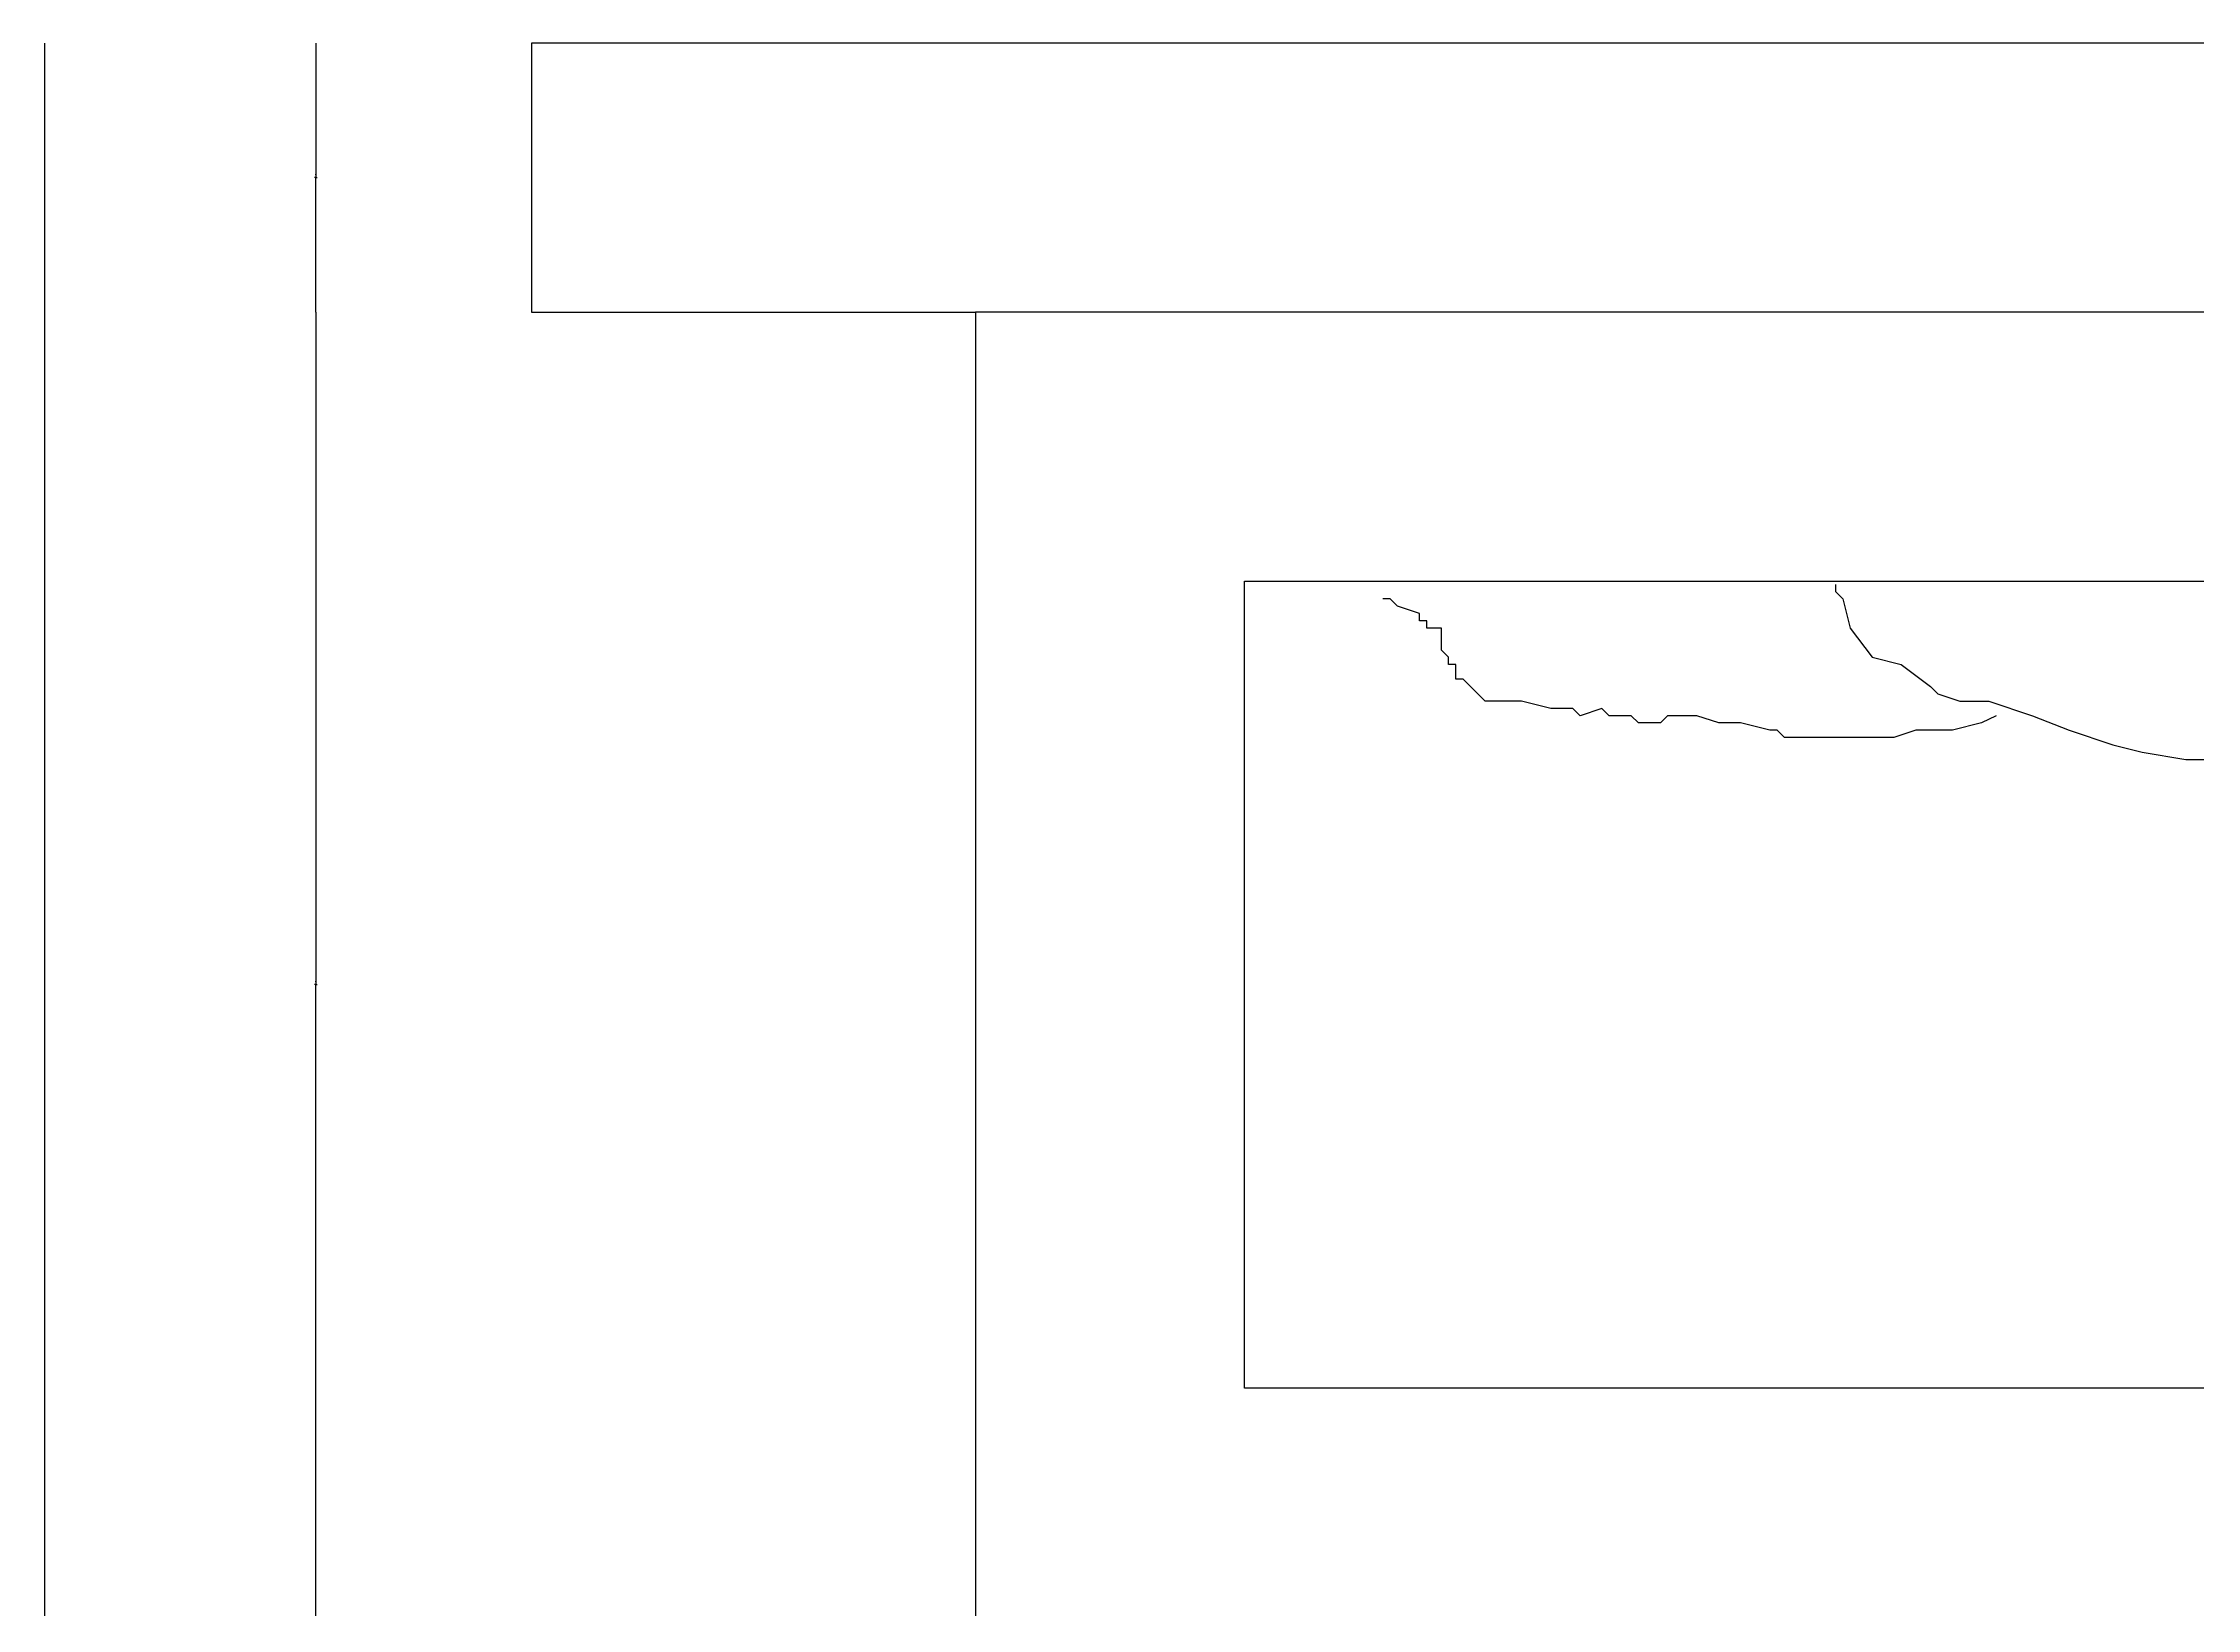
# Model space of a CAD drawing. Header units: metres. Extents: x 223 to 5375, y 130 to 7012.
# Drawn here: x 223 to 1023, y 6111 to 6693 of the extents above; entities that cross this region are included whole.
import ezdxf

# ---------------------------------------------------------------- set-up
doc = ezdxf.new("R2010")
doc.units = ezdxf.units.M
for name, color, linetype in [('4', 4, 'Continuous'), ('7', 7, 'Continuous'), ('BH', 3, 'Continuous'), ('DIM', 3, 'Continuous')]:
    doc.layers.add(name, color=color, linetype=linetype)
doc.dimstyles.get("Standard").update_dxf_attribs({"dimtxt": 2.5, "dimasz": 2.5, "dimexe": 1.25, "dimexo": 0.625, "dimtad": 1, "dimcen": 2.5, "dimazin": 3, "dimtfac": 1, "dimtmove": 0, "dimatfit": 3})

# ---------------------------------------------------------------- blocks, each defined once
blk = doc.blocks.new('*D6')
for p, q in [((223.31, 6693.3), (223.31, 4640.8)), ((223.06, 4640.8), (222.81, 4640.8)), ((223.31, 2588.3), (223.31, 4640.8)), ((223.31, 4640.8), (223.31, 4640.8)), ((223.56, 4640.8), (223.81, 4640.8))]:
    blk.add_line(p, q)
at = {"layer": 'Defpoints'}
for p in [(223.31, 6693.3), (223.31, 4640.8), (223.31, 2588.3)]:
    blk.add_point(p, dxfattribs=at)
at = {"layer": 'DIM', "insert": (223.31, 4641.925), "char_height": 1, "attachment_point": 5}
blk.add_mtext('0', dxfattribs=at)
blk = doc.blocks.new('*D25')
for p, q in [((324.22, 6593.3), (324.22, 6343.3)), ((323.97, 6343.3), (323.72, 6343.3)), ((324.22, 6093.3), (324.22, 6343.3)), ((324.22, 6343.3), (324.22, 6343.3)), ((324.47, 6343.3), (324.72, 6343.3))]:
    blk.add_line(p, q)
at = {"layer": 'Defpoints'}
for p in [(324.22, 6593.3), (324.22, 6343.3), (324.22, 6093.3)]:
    blk.add_point(p, dxfattribs=at)
at = {"layer": 'DIM', "insert": (324.22, 6344.425), "char_height": 1, "attachment_point": 5}
blk.add_mtext('0', dxfattribs=at)
blk = doc.blocks.new('*D27')
for p, q in [((324.22, 6693.3), (324.22, 6643.3)), ((323.97, 6643.3), (323.72, 6643.3)), ((324.22, 6593.3), (324.22, 6643.3)), ((324.22, 6643.3), (324.22, 6643.3)), ((324.47, 6643.3), (324.72, 6643.3))]:
    blk.add_line(p, q)
at = {"layer": 'Defpoints'}
for p in [(324.22, 6693.3), (324.22, 6643.3), (324.22, 6593.3)]:
    blk.add_point(p, dxfattribs=at)
at = {"layer": 'DIM', "insert": (324.22, 6644.425), "char_height": 1, "attachment_point": 5}
blk.add_mtext('0', dxfattribs=at)

msp = doc.modelspace()

# ---------------------------------------------------------------- linework, layer by layer
at = {"layer": '4'}
msp.add_lwpolyline([(3099.42, 3398.3), (3099.42, 5988.3, 0.23), (3139.42, 6028.3), (3199.42, 6028.3), (3199.42, 6078.3), (3214.42, 6078.3), (3214.42, 6093.3), (3099.42, 6093.3), (3099.42, 6593.3), (3264.42, 6593.3), (3264.42, 6693.3), (404.42, 6693.3), (404.42, 6593.3), (569.42, 6593.3), (569.42, 6093.3), (454.42, 6093.3), (454.42, 6078.3), (469.42, 6078.3), (469.42, 6028.3), (529.42, 6028.3), (569.42, 5988.3), (569.42, 3398.3)], format="xyb", dxfattribs=at)
msp.add_lwpolyline([(669.42, 6493.3), (2999.42, 6493.3), (2999.42, 6193.3), (669.42, 6193.3)], close=True, dxfattribs=at)
at = {"layer": '7'}
msp.add_line((3099.42, 6593.3), (569.42, 6593.3), dxfattribs=at)
at = {"layer": 'BH'}
for p, q in [((723.58, 6486.65), (720.87, 6486.65)), ((726.3, 6483.94), (723.58, 6486.65)), ((889.12, 6492.08), (889.12, 6489.36)), ((889.12, 6489.36), (891.84, 6486.65)), ((891.84, 6486.65), (894.55, 6475.8)), ((734.44, 6481.23), (726.3, 6483.94)), ((734.44, 6478.52), (734.44, 6481.23)), ((737.15, 6478.52), (734.44, 6478.52)), ((737.15, 6475.8), (737.15, 6478.52)), ((742.58, 6475.8), (737.15, 6475.8)), ((742.58, 6467.67), (742.58, 6475.8)), ((894.55, 6475.8), (902.69, 6464.96)), ((745.29, 6464.96), (742.58, 6467.67)), ((745.29, 6462.24), (745.29, 6464.96)), ((748.01, 6462.24), (745.29, 6462.24)), ((748.01, 6456.82), (748.01, 6462.24)), ((902.69, 6464.96), (913.55, 6462.24)), ((913.55, 6462.24), (924.4, 6454.11)), ((750.72, 6456.82), (748.01, 6456.82)), ((753.43, 6454.11), (750.72, 6456.82)), ((756.15, 6451.39), (753.43, 6454.11)), ((924.4, 6454.11), (927.11, 6451.39)), ((758.86, 6448.68), (756.15, 6451.39)), ((772.43, 6448.68), (758.86, 6448.68)), ((783.28, 6445.97), (772.43, 6448.68)), ((791.43, 6445.97), (783.28, 6445.97)), ((794.14, 6443.26), (791.43, 6445.97)), ((802.28, 6445.97), (794.14, 6443.26)), ((804.99, 6443.26), (802.28, 6445.97)), ((927.11, 6451.39), (935.26, 6448.68)), ((935.26, 6448.68), (946.11, 6448.68)), ((946.11, 6448.68), (962.39, 6443.26)), ((813.14, 6443.26), (804.99, 6443.26)), ((815.85, 6440.55), (813.14, 6443.26)), ((823.99, 6440.55), (815.85, 6440.55)), ((826.7, 6443.26), (823.99, 6440.55)), ((837.56, 6443.26), (826.7, 6443.26)), ((845.7, 6440.55), (837.56, 6443.26)), ((853.84, 6440.55), (845.7, 6440.55)), ((864.7, 6437.83), (853.84, 6440.55)), ((867.41, 6437.83), (864.7, 6437.83)), ((870.13, 6435.12), (867.41, 6437.83)), ((918.97, 6437.83), (910.83, 6435.12)), ((932.54, 6437.83), (918.97, 6437.83)), ((943.4, 6440.55), (932.54, 6437.83)), ((948.82, 6443.26), (943.4, 6440.55)), ((962.39, 6443.26), (975.96, 6437.83)), ((975.96, 6437.83), (992.24, 6432.41)), ((910.83, 6435.12), (870.13, 6435.12)), ((992.24, 6432.41), (1003.1, 6429.7)), ((1003.1, 6429.7), (1019.38, 6426.99)), ((1019.38, 6426.99), (1027.52, 6426.99))]:
    msp.add_line(p, q, dxfattribs=at)

# ---------------------------------------------------------------- dimensions: what is measured, and where the dimension line sits
at = {"layer": 'DIM'}
for base, p1, p2, picture, middle in [((223.31, 4640.8), (223.31, 6693.3), (223.31, 2588.3), '*D6', (223.31, 4641.925)), ((324.22, 6643.3), (324.22, 6693.3), (324.22, 6593.3), '*D27', (324.22, 6644.425)), ((324.22, 6343.3), (324.22, 6593.3), (324.22, 6093.3), '*D25', (324.22, 6344.425))]:
    dim = msp.add_linear_dim(base=base, p1=p1, p2=p2, dimstyle='Standard', dxfattribs=at)
    dim.commit()
    dim.dimension.update_dxf_attribs({"geometry": picture, "text_midpoint": middle})

doc.saveas('drawing.dxf')
